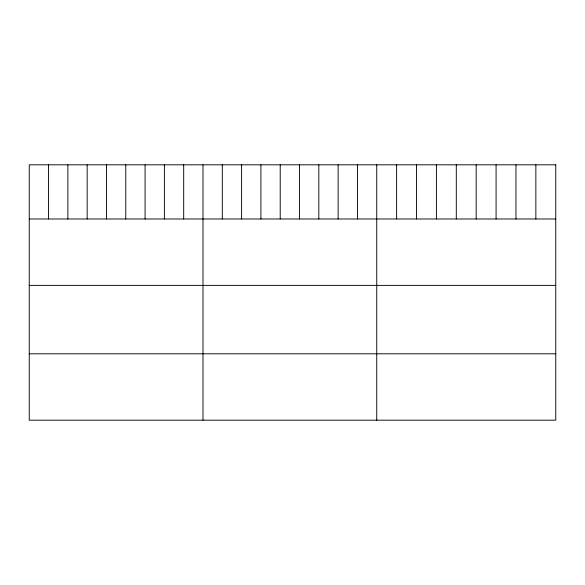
<?xml version="1.0" encoding="UTF-8"?>
<svg xmlns="http://www.w3.org/2000/svg" width="585" height="585" viewBox="0 0 585 585"><rect width="100%" height="100%" fill="white"/><g stroke="black" fill="none" stroke-linecap="round" stroke-linejoin="round"><path stroke-width="0.88" d="M29.25 218.987L555.75 218.987M29.25 285.378L555.75 285.378M29.25 353.786L555.75 353.786M535.86 164.824L535.86 218.987M515.97 164.824L515.97 218.987M496.08 164.824L496.08 218.987M476.19 164.824L476.19 218.987M456.3 164.824L456.3 218.987M436.41 164.824L436.41 218.987M416.52 164.824L416.52 218.987M396.63 164.824L396.63 218.987M376.74 164.824L376.74 420.176M357.435 164.824L357.435 218.987M338.13 164.824L338.13 218.987M318.825 164.824L318.825 218.987M299.52 164.824L299.52 218.987M280.215 164.824L280.215 218.987M260.91 164.824L260.91 218.987M241.605 164.824L241.605 218.987M222.3 164.824L222.3 218.987M202.995 164.824L202.995 420.176M183.69 164.824L183.69 218.987M164.385 164.824L164.385 218.987M145.08 164.824L145.08 218.987M125.775 164.824L125.775 218.987M106.47 164.824L106.47 218.987M87.165 164.824L87.165 218.987M67.86 164.824L67.86 218.987M48.555 164.824L48.555 218.987M555.75 164.824L29.25 164.824L29.25 420.176L555.75 420.176L555.75 164.824"/></g></svg>
